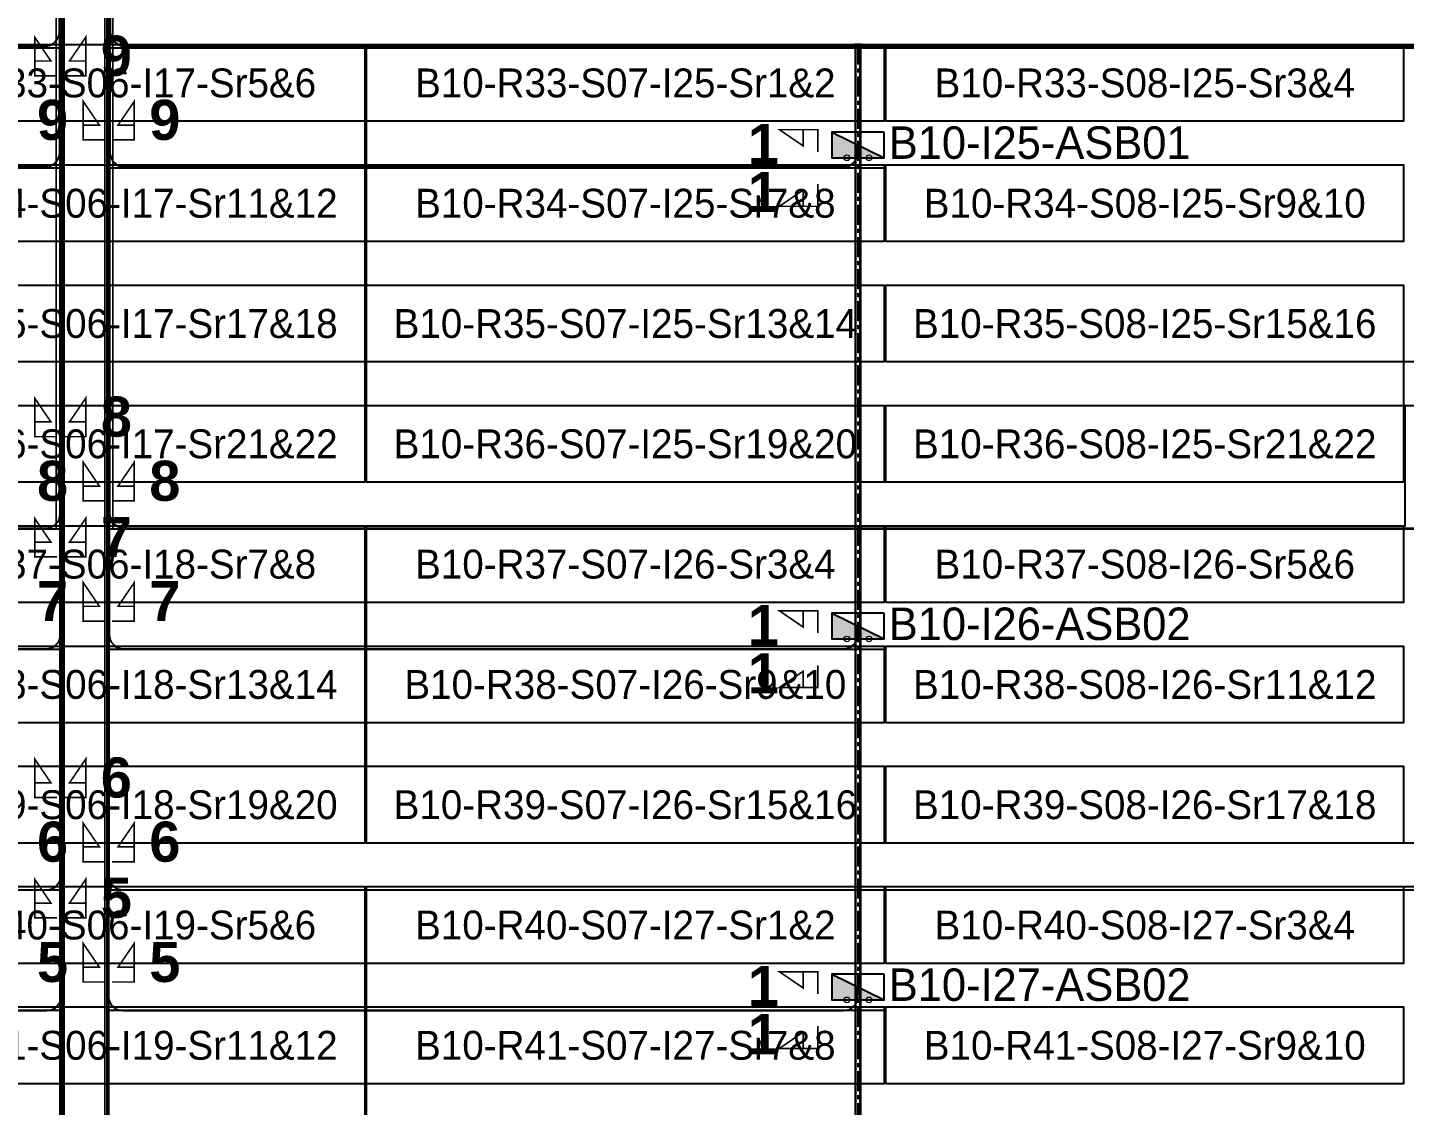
# Model space of a CAD drawing. Header units: metres. Extents: x 530797 to 531361, y 2674572 to 2674944.
# Drawn here: x 530970.4 to 531056.2, y 2674630.4 to 2674697.6 of the extents above; entities that cross this region are included whole.
import ezdxf
from ezdxf.enums import TextEntityAlignment as Align

# ---------------------------------------------------------------- set-up
doc = ezdxf.new("R2010")
doc.units = ezdxf.units.M
doc.linetypes.add('CENTER', pattern=[2, 1.25, -0.25, 0.25, -0.25])
for name, color, linetype in [('DC Trench BL-10', 40, 'Continuous'), ('E-Inverter Grouping', 2, 'Continuous'), ('Inverter Block-10', 7, 'Continuous'), ('LT Cable(AG) INV to LT Panel BL-10', 2, 'Continuous'), ('Messenger Wire Block-10 (Master Path)', 30, 'Continuous'), ('Messenger Wire Block-10 (MW Path)', 191, 'Continuous'), ('MMS Table Block-10', 8, 'Continuous'), ('Plan Line - DC BL-10', 40, 'Continuous'), ('Section Marking BL-10', 2, 'Continuous')]:
    doc.layers.add(name, color=color, linetype=linetype)
doc.layers.add('PILE', color=1, linetype='Continuous', lineweight=15)
doc.styles.add('BoldTextStyle', font='arialbd.ttf')
doc.styles.get("Standard").update_dxf_attribs({"font": 'Adani Regular.ttf'})

# ---------------------------------------------------------------- blocks, each defined once
blk = doc.blocks.new('MMS Table (32.292 x 4.788)')
at = {"color": 0}
blk.add_lwpolyline([(0, -0.002), (0, 4.786), (32.292, 4.786), (32.292, -0.002)], close=True, dxfattribs=at)
at = {"color": 7}
blk.add_attdef('ID1', text='', height=1.8, dxfattribs=at).set_placement((16.146, 2.392), align=Align.MIDDLE_CENTER)
blk = doc.blocks.new('Inverter Block')
h = blk.add_hatch(color=0)
h.dxf.hatch_style = 1
h.paths.add_polyline_path([(-1.456, 2.269), (-1.456, 0.846), (1.456, 0.846)])
at = {"color": 0}
blk.add_lwpolyline([(1.456, 2.269), (-1.456, 2.269), (-1.456, 0.846), (1.456, 0.846)], close=True, dxfattribs=at)
blk.add_lwpolyline([(-1.456, 2.269), (1.456, 0.846)], dxfattribs=at)
at = {"layer": 'PILE'}
for centre in [(-0.613, 0.846), (0.613, 0.846)]:
    blk.add_circle(centre, 0.156, dxfattribs=at)
at = {"color": 7}
blk.add_attdef('ID', (-1.456, 3.006), '', height=1.8, dxfattribs=at)

msp = doc.modelspace()

# ---------------------------------------------------------------- linework, layer by layer
at = {"layer": 'DC Trench BL-10', "color": 40, "const_width": 0.15}
msp.add_lwpolyline([(531022.29, 2674696.577), (531021.99, 2674696.577), (531021.99, 2674571.789), (531022.29, 2674571.789)], close=True, dxfattribs=at)
msp.add_lwpolyline([(531022.29, 2674696.577), (531021.99, 2674696.577), (531021.99, 2674571.789), (531022.29, 2674571.789)], close=True, dxfattribs=at)
at = {"layer": 'E-Inverter Grouping'}
for points in [[(530991.387, 2674669.291), (530926.703, 2674669.291), (530926.703, 2674676.791), (530894.311, 2674676.791), (530894.311, 2674696.575), (530991.387, 2674696.575)], [(531088.563, 2674696.575), (531088.563, 2674676.791), (531056.171, 2674676.791), (531056.171, 2674669.291), (530991.487, 2674669.291), (530991.487, 2674696.575)]]:
    msp.add_lwpolyline(points, close=True, dxfattribs=at)
at = {"layer": 'E-Inverter Grouping', "color": 3}
for points in [[(530991.387, 2674646.791), (530894.311, 2674646.791), (530894.311, 2674674.075), (530926.603, 2674674.075), (530926.603, 2674666.575), (530991.387, 2674666.575)], [(531088.563, 2674646.791), (530991.487, 2674646.791), (530991.487, 2674666.575), (531056.271, 2674666.575), (531056.271, 2674674.075), (531088.563, 2674674.075)], [(530991.387, 2674644.075), (530991.387, 2674624.291), (530926.603, 2674624.291), (530926.603, 2674616.791), (530894.311, 2674616.791), (530894.311, 2674644.075)], [(531088.563, 2674644.075), (531088.563, 2674624.291), (531023.779, 2674624.291), (531023.779, 2674616.791), (530991.487, 2674616.791), (530991.487, 2674644.075)]]:
    msp.add_lwpolyline(points, close=True, dxfattribs=at)
at = {"layer": 'LT Cable(AG) INV to LT Panel BL-10'}
for points in [[(530987.176, 2674724.227), (530981.47, 2674724.227, -0.111713), (530981.082, 2674724.314), (530979.348, 2674725.141, 0.042157), (530979.197, 2674725.154), (530973.166, 2674725.154, 0.414214), (530972.266, 2674724.254), (530972.266, 2674705.264, 0.021647), (530972.27, 2674705.186), (530972.313, 2674704.687, -0.021647), (530972.316, 2674704.61), (530972.316, 2674697.355, -0.414214), (530971.416, 2674696.455), (530864.458, 2674696.455, -0.414214), (530863.558, 2674697.355), (530863.558, 2674697.73)], [(530985.235, 2674724.177), (530981.463, 2674724.177, -0.11185), (530981.075, 2674724.264), (530979.343, 2674725.091, 0.042157), (530979.192, 2674725.104), (530973.216, 2674725.104, 0.414214), (530972.316, 2674724.204), (530972.316, 2674705.266, 0.021647), (530972.32, 2674705.188), (530972.363, 2674704.689, -0.021647), (530972.366, 2674704.612), (530972.366, 2674667.305, -0.414214), (530971.466, 2674666.405), (530864.458, 2674666.405, -0.414214), (530863.558, 2674667.305), (530863.558, 2674667.73)], [(530985.235, 2674724.127), (530981.456, 2674724.127, -0.111989), (530981.068, 2674724.215), (530979.339, 2674725.041, 0.042157), (530979.188, 2674725.054), (530973.266, 2674725.054, 0.414214), (530972.366, 2674724.154), (530972.366, 2674705.268, 0.021647), (530972.37, 2674705.19), (530972.413, 2674704.692, -0.021647), (530972.416, 2674704.614), (530972.416, 2674644.755, -0.414214), (530971.516, 2674643.855), (530864.458, 2674643.855, -0.414214), (530863.558, 2674644.755), (530863.558, 2674645.23)], [(530983.161, 2674724.077), (530981.45, 2674724.077, -0.112127), (530981.061, 2674724.165), (530979.335, 2674724.991, 0.042157), (530979.184, 2674725.004), (530973.316, 2674725.004, 0.414214), (530972.416, 2674724.104), (530972.416, 2674705.27, 0.021647), (530972.42, 2674705.192), (530972.463, 2674704.694, -0.021647), (530972.466, 2674704.616), (530972.466, 2674614.705, -0.414214), (530971.566, 2674613.805), (530864.458, 2674613.805, -0.414214), (530863.558, 2674614.705), (530863.558, 2674615.23)], [(530983.161, 2674724.002), (530981.44, 2674724.002, -0.112336), (530981.05, 2674724.09), (530979.329, 2674724.916, 0.042157), (530979.178, 2674724.929), (530973.391, 2674724.929, 0.414214), (530972.491, 2674724.029), (530972.491, 2674705.273, 0.021647), (530972.495, 2674705.196), (530972.538, 2674704.697, -0.021647), (530972.541, 2674704.619), (530972.541, 2674584.63, -0.414214), (530971.641, 2674583.73), (530864.458, 2674583.73, -0.414214), (530863.558, 2674584.63), (530863.558, 2674585.23)], [(530987.176, 2674724.202), (530981.466, 2674724.202, -0.111781), (530981.079, 2674724.289), (530979.345, 2674725.116, 0.042157), (530979.194, 2674725.129), (530973.191, 2674725.129, 0.414214), (530972.291, 2674724.229), (530972.291, 2674705.265, 0.021647), (530972.295, 2674705.187), (530972.338, 2674704.688, -0.021647), (530972.341, 2674704.611), (530972.341, 2674689.83, -0.414214), (530971.441, 2674688.93), (530961.634, 2674688.93, -0.414214), (530960.734, 2674689.83), (530960.734, 2674690.23)], [(530985.235, 2674724.152), (530981.46, 2674724.152, -0.111919), (530981.072, 2674724.24), (530979.341, 2674725.066, 0.042157), (530979.19, 2674725.079), (530973.241, 2674725.079, 0.414214), (530972.341, 2674724.179), (530972.341, 2674705.267, 0.021647), (530972.345, 2674705.189), (530972.388, 2674704.691, -0.021647), (530972.391, 2674704.613), (530972.391, 2674659.78, -0.414214), (530971.491, 2674658.88), (530961.634, 2674658.88, -0.414214), (530960.734, 2674659.78), (530960.734, 2674660.23)], [(530985.235, 2674724.102), (530981.453, 2674724.102, -0.112058), (530981.064, 2674724.19), (530979.337, 2674725.016, 0.042157), (530979.186, 2674725.029), (530973.291, 2674725.029, 0.414214), (530972.391, 2674724.129), (530972.391, 2674705.269, 0.021647), (530972.395, 2674705.191), (530972.438, 2674704.693, -0.021647), (530972.441, 2674704.615), (530972.441, 2674637.23, -0.414214), (530971.541, 2674636.33), (530961.634, 2674636.33, -0.414214), (530960.734, 2674637.23), (530960.734, 2674637.73)], [(530983.161, 2674724.052), (530981.446, 2674724.052, -0.112197), (530981.057, 2674724.14), (530979.333, 2674724.966, 0.042157), (530979.182, 2674724.979), (530973.341, 2674724.979, 0.414214), (530972.441, 2674724.079), (530972.441, 2674705.271, 0.021647), (530972.445, 2674705.193), (530972.488, 2674704.695, -0.021647), (530972.491, 2674704.617), (530972.491, 2674607.18, -0.414214), (530971.591, 2674606.28), (530961.634, 2674606.28, -0.414214), (530960.734, 2674607.18), (530960.734, 2674607.73)], [(530983.161, 2674724.027), (530981.443, 2674724.027, -0.112267), (530981.054, 2674724.115), (530979.331, 2674724.941, 0.042157), (530979.18, 2674724.954), (530973.366, 2674724.954, 0.414214), (530972.466, 2674724.054), (530972.466, 2674705.272, 0.021647), (530972.47, 2674705.194), (530972.513, 2674704.696, -0.021647), (530972.516, 2674704.618), (530972.516, 2674584.655, -0.414214), (530971.616, 2674583.755), (530961.634, 2674583.755, -0.414214), (530960.734, 2674584.655), (530960.734, 2674585.23)]]:
    msp.add_lwpolyline(points, format="xyb", dxfattribs=at)
at = {"layer": 'LT Cable(AG) INV to LT Panel BL-10', "color": 5}
for points in [[(530982.144, 2674723.68), (530980.55, 2674723.68, 0.078431), (530980.273, 2674723.636), (530979.382, 2674723.348, -0.078431), (530979.105, 2674723.304), (530975.966, 2674723.304, 0.414214), (530975.066, 2674722.404), (530975.066, 2674705.374, 0.093355), (530975.128, 2674705.046), (530975.23, 2674704.786, -0.093355), (530975.291, 2674704.459), (530975.291, 2674584.655, 0.414214), (530976.191, 2674583.755), (531021.241, 2674583.755, 0.414214), (531022.141, 2674584.655), (531022.141, 2674585.23)], [(530982.144, 2674723.655), (530980.554, 2674723.655, 0.078431), (530980.277, 2674723.611), (530979.386, 2674723.323, -0.078431), (530979.108, 2674723.279), (530975.991, 2674723.279, 0.414214), (530975.091, 2674722.379), (530975.091, 2674705.379, 0.093355), (530975.153, 2674705.051), (530975.255, 2674704.791, -0.093355), (530975.316, 2674704.463), (530975.316, 2674592.18, 0.414214), (530976.216, 2674591.28), (531118.417, 2674591.28, 0.414214), (531119.317, 2674592.18), (531119.317, 2674592.73)], [(530982.144, 2674723.63), (530980.558, 2674723.63, 0.078431), (530980.28, 2674723.586), (530979.39, 2674723.298, -0.078431), (530979.112, 2674723.254), (530976.016, 2674723.254, 0.414214), (530975.116, 2674722.354), (530975.116, 2674705.383, 0.093355), (530975.178, 2674705.056), (530975.28, 2674704.796, -0.093355), (530975.341, 2674704.468), (530975.341, 2674607.205, 0.414214), (530976.241, 2674606.305), (531021.241, 2674606.305, 0.414214), (531022.141, 2674607.205), (531022.141, 2674607.73)], [(530982.144, 2674723.605), (530980.562, 2674723.605, 0.078431), (530980.284, 2674723.561), (530979.394, 2674723.273, -0.078431), (530979.116, 2674723.229), (530976.041, 2674723.229, 0.414214), (530975.141, 2674722.329), (530975.141, 2674705.388, 0.093355), (530975.203, 2674705.061), (530975.305, 2674704.8, -0.093355), (530975.366, 2674704.473), (530975.366, 2674614.73, 0.414214), (530976.266, 2674613.83), (531118.417, 2674613.83, 0.414214), (531119.317, 2674614.73), (531119.317, 2674615.23)], [(530984.135, 2674723.58), (530980.566, 2674723.58, 0.078431), (530980.288, 2674723.536), (530979.397, 2674723.248, -0.078431), (530979.12, 2674723.204), (530976.066, 2674723.204, 0.414214), (530975.166, 2674722.304), (530975.166, 2674705.393, 0.093355), (530975.228, 2674705.065), (530975.33, 2674704.805, -0.093355), (530975.391, 2674704.478), (530975.391, 2674637.255, 0.414214), (530976.291, 2674636.355), (531021.241, 2674636.355, 0.414214), (531022.141, 2674637.255), (531022.141, 2674637.73)], [(530984.135, 2674723.555), (530980.57, 2674723.555, 0.078431), (530980.292, 2674723.511), (530979.401, 2674723.223, -0.078431), (530979.124, 2674723.179), (530976.091, 2674723.179, 0.414214), (530975.191, 2674722.279), (530975.191, 2674705.397, 0.093355), (530975.253, 2674705.07), (530975.355, 2674704.81, -0.093355), (530975.416, 2674704.482), (530975.416, 2674644.78, 0.414214), (530976.316, 2674643.88), (531118.417, 2674643.88, 0.414214), (531119.317, 2674644.78), (531119.317, 2674645.23)], [(530984.135, 2674723.53), (530980.573, 2674723.53, 0.078431), (530980.296, 2674723.486), (530979.405, 2674723.198, -0.078431), (530979.128, 2674723.154), (530976.116, 2674723.154, 0.414214), (530975.216, 2674722.254), (530975.216, 2674705.402, 0.093355), (530975.278, 2674705.075), (530975.38, 2674704.814, -0.093355), (530975.441, 2674704.487), (530975.441, 2674659.805, 0.414214), (530976.341, 2674658.905), (531021.241, 2674658.905, 0.414214), (531022.141, 2674659.805), (531022.141, 2674660.23)], [(530984.135, 2674723.505), (530980.577, 2674723.505, 0.078431), (530980.3, 2674723.461), (530979.409, 2674723.173, -0.078431), (530979.132, 2674723.129), (530976.141, 2674723.129, 0.414214), (530975.241, 2674722.229), (530975.241, 2674705.407, 0.093355), (530975.303, 2674705.079), (530975.405, 2674704.819, -0.093355), (530975.466, 2674704.492), (530975.466, 2674667.33, 0.414214), (530976.366, 2674666.43), (531118.417, 2674666.43, 0.414214), (531119.317, 2674667.33), (531119.317, 2674667.73)], [(530986.292, 2674723.48), (530980.581, 2674723.48, 0.078431), (530980.304, 2674723.436), (530979.413, 2674723.148, -0.078431), (530979.136, 2674723.104), (530976.166, 2674723.104, 0.414214), (530975.266, 2674722.204), (530975.266, 2674705.411, 0.093355), (530975.328, 2674705.084), (530975.43, 2674704.824, -0.093355), (530975.491, 2674704.496), (530975.491, 2674689.855, 0.414214), (530976.391, 2674688.955), (531021.241, 2674688.955, 0.414214), (531022.141, 2674689.855), (531022.141, 2674690.23)], [(530986.292, 2674723.455), (530980.585, 2674723.455, 0.078431), (530980.308, 2674723.411), (530979.417, 2674723.123, -0.078431), (530979.14, 2674723.079), (530976.191, 2674723.079, 0.414214), (530975.291, 2674722.179), (530975.291, 2674705.416, 0.093355), (530975.353, 2674705.089), (530975.455, 2674704.828, -0.093355), (530975.516, 2674704.501), (530975.516, 2674697.38, 0.414214), (530976.416, 2674696.48), (531118.417, 2674696.48, 0.414214), (531119.317, 2674697.38), (531119.317, 2674697.73)]]:
    msp.add_lwpolyline(points, format="xyb", dxfattribs=at)
at = {"layer": 'Messenger Wire Block-10 (Master Path)'}
for points in [[(530972.391, 2674583.88), (530972.391, 2674704.652)], [(530975.416, 2674583.88), (530975.416, 2674704.652)], [(530861.919, 2674696.38), (530972.391, 2674696.38)], [(530975.416, 2674696.38), (531120.955, 2674696.38)], [(530959.095, 2674688.88), (530972.391, 2674688.88)], [(530975.416, 2674688.88), (531023.779, 2674688.88)], [(530861.919, 2674666.38), (530972.391, 2674666.38)], [(530975.416, 2674666.38), (531120.955, 2674666.38)], [(530959.095, 2674658.88), (530972.391, 2674658.88)], [(530975.416, 2674658.88), (531023.779, 2674658.88)], [(530861.919, 2674643.88), (530972.391, 2674643.88)], [(530975.416, 2674643.88), (531120.955, 2674643.88)], [(530959.095, 2674636.38), (530972.391, 2674636.38)], [(530975.416, 2674636.38), (531023.779, 2674636.38)]]:
    msp.add_lwpolyline(points, dxfattribs=at)
at = {"layer": 'Messenger Wire Block-10 (MW Path)', "const_width": 0.1}
for points in [[(530972.141, 2674666.38), (530972.141, 2674704.652)], [(530972.641, 2674583.88), (530972.641, 2674704.652)], [(530975.166, 2674583.88), (530975.166, 2674704.652)], [(530975.666, 2674666.38), (530975.666, 2674704.652)], [(530861.919, 2674696.38), (530972.391, 2674696.38)], [(530975.416, 2674696.38), (531120.955, 2674696.38)], [(530959.095, 2674688.88), (530972.391, 2674688.88)], [(530975.416, 2674688.88), (531023.779, 2674688.88)], [(530861.919, 2674666.38), (530972.391, 2674666.38)], [(530975.416, 2674666.38), (531120.955, 2674666.38)], [(530959.095, 2674658.88), (530972.391, 2674658.88)], [(530975.416, 2674658.88), (531023.779, 2674658.88)], [(530861.919, 2674643.88), (530972.391, 2674643.88)], [(530975.416, 2674643.88), (531120.955, 2674643.88)], [(530959.095, 2674636.38), (530972.391, 2674636.38)], [(530975.416, 2674636.38), (531023.779, 2674636.38)]]:
    msp.add_lwpolyline(points, dxfattribs=at)
at = {"layer": 'Plan Line - DC BL-10', "color": 6, "linetype": 'CENTER'}
msp.add_lwpolyline([(531022.141, 2674696.577), (531022.141, 2674571.789)], dxfattribs=at)
at = {"layer": 'Section Marking BL-10', "color": 94, "lineweight": 35, "true_color": 0x00a500, "const_width": 0.1}
for points in [[(530972.191, 2674694.63), (530970.801, 2674694.63), (530970.801, 2674697.03), (530971.811, 2674695.55), (530970.801, 2674695.55)], [(530972.591, 2674694.63), (530973.981, 2674694.63), (530973.981, 2674697.03), (530972.971, 2674695.55), (530973.981, 2674695.55)], [(530975.216, 2674690.63), (530973.826, 2674690.63), (530973.826, 2674693.03), (530974.836, 2674691.55), (530973.826, 2674691.55)], [(530975.616, 2674690.63), (530977.006, 2674690.63), (530977.006, 2674693.03), (530975.996, 2674691.55), (530977.006, 2674691.55)], [(531019.641, 2674689.88), (531019.641, 2674691.27), (531017.241, 2674691.27), (531018.721, 2674690.26), (531018.721, 2674691.27)], [(531019.641, 2674687.88), (531019.641, 2674686.49), (531017.241, 2674686.49), (531018.721, 2674687.5), (531018.721, 2674686.49)], [(530972.191, 2674672.13), (530970.801, 2674672.13), (530970.801, 2674674.53), (530971.811, 2674673.05), (530970.801, 2674673.05)], [(530972.591, 2674672.13), (530973.981, 2674672.13), (530973.981, 2674674.53), (530972.971, 2674673.05), (530973.981, 2674673.05)], [(530975.216, 2674668.13), (530973.826, 2674668.13), (530973.826, 2674670.53), (530974.836, 2674669.05), (530973.826, 2674669.05)], [(530975.616, 2674668.13), (530977.006, 2674668.13), (530977.006, 2674670.53), (530975.996, 2674669.05), (530977.006, 2674669.05)], [(530972.191, 2674664.63), (530970.801, 2674664.63), (530970.801, 2674667.03), (530971.811, 2674665.55), (530970.801, 2674665.55)], [(530972.591, 2674664.63), (530973.981, 2674664.63), (530973.981, 2674667.03), (530972.971, 2674665.55), (530973.981, 2674665.55)], [(530975.216, 2674660.63), (530973.826, 2674660.63), (530973.826, 2674663.03), (530974.836, 2674661.55), (530973.826, 2674661.55)], [(530975.616, 2674660.63), (530977.006, 2674660.63), (530977.006, 2674663.03), (530975.996, 2674661.55), (530977.006, 2674661.55)], [(531019.641, 2674659.88), (531019.641, 2674661.27), (531017.241, 2674661.27), (531018.721, 2674660.26), (531018.721, 2674661.27)], [(531019.641, 2674657.88), (531019.641, 2674656.49), (531017.241, 2674656.49), (531018.721, 2674657.5), (531018.721, 2674656.49)], [(530972.191, 2674649.63), (530970.801, 2674649.63), (530970.801, 2674652.03), (530971.811, 2674650.55), (530970.801, 2674650.55)], [(530972.591, 2674649.63), (530973.981, 2674649.63), (530973.981, 2674652.03), (530972.971, 2674650.55), (530973.981, 2674650.55)], [(530975.216, 2674645.63), (530973.826, 2674645.63), (530973.826, 2674648.03), (530974.836, 2674646.55), (530973.826, 2674646.55)], [(530975.616, 2674645.63), (530977.006, 2674645.63), (530977.006, 2674648.03), (530975.996, 2674646.55), (530977.006, 2674646.55)], [(530972.191, 2674642.13), (530970.801, 2674642.13), (530970.801, 2674644.53), (530971.811, 2674643.05), (530970.801, 2674643.05)], [(530972.591, 2674642.13), (530973.981, 2674642.13), (530973.981, 2674644.53), (530972.971, 2674643.05), (530973.981, 2674643.05)], [(530975.216, 2674638.13), (530973.826, 2674638.13), (530973.826, 2674640.53), (530974.836, 2674639.05), (530973.826, 2674639.05)], [(530975.616, 2674638.13), (530977.006, 2674638.13), (530977.006, 2674640.53), (530975.996, 2674639.05), (530977.006, 2674639.05)], [(531019.641, 2674637.38), (531019.641, 2674638.77), (531017.241, 2674638.77), (531018.721, 2674637.76), (531018.721, 2674638.77)], [(531019.641, 2674635.38), (531019.641, 2674633.99), (531017.241, 2674633.99), (531018.721, 2674635), (531018.721, 2674633.99)]]:
    msp.add_lwpolyline(points, dxfattribs=at)

# ---------------------------------------------------------------- block references
at = {"layer": 'Inverter Block-10'}
ref = msp.add_blockref('Inverter Block', (531022.141, 2674688.565), dxfattribs=dict(at, xscale=1.124999999976148, yscale=1.124999999976148, zscale=1.124999999976148))
ref.add_attrib('ID', 'B10-I25-ASB01', (531024.064, 2674689.45), dxfattribs={"layer": '0', "color": 7, "height": 2.025})
ref = msp.add_blockref('Inverter Block', (531022.141, 2674658.565), dxfattribs=dict(at, xscale=1.124999999976148, yscale=1.124999999976148, zscale=1.124999999976148))
ref.add_attrib('ID', 'B10-I26-ASB02', (531024.064, 2674659.45), dxfattribs={"layer": '0', "color": 7, "height": 2.025})
ref = msp.add_blockref('Inverter Block', (531022.141, 2674636.065), dxfattribs=dict(at, xscale=1.124999999976148, yscale=1.124999999976148, zscale=1.124999999976148))
ref.add_attrib('ID', 'B10-I27-ASB02', (531024.064, 2674636.95), dxfattribs={"layer": '0', "color": 7, "height": 2.025})
at = {"layer": 'MMS Table Block-10'}
for p, values in [((530959.095, 2674691.791), {'ID1': 'B10-R33-S06-I17-Sr5&6'}), ((530991.487, 2674691.791), {'ID1': 'B10-R33-S07-I25-Sr1&2'}), ((531023.879, 2674691.791), {'ID1': 'B10-R33-S08-I25-Sr3&4'}), ((530959.095, 2674684.291), {'ID1': 'B10-R34-S06-I17-Sr11&12'}), ((530991.487, 2674684.291), {'ID1': 'B10-R34-S07-I25-Sr7&8'}), ((531023.879, 2674684.291), {'ID1': 'B10-R34-S08-I25-Sr9&10'}), ((530959.095, 2674676.791), {'ID1': 'B10-R35-S06-I17-Sr17&18'}), ((530991.487, 2674676.791), {'ID1': 'B10-R35-S07-I25-Sr13&14'}), ((531023.879, 2674676.791), {'ID1': 'B10-R35-S08-I25-Sr15&16'}), ((530959.095, 2674669.291), {'ID1': 'B10-R36-S06-I17-Sr21&22'}), ((530991.487, 2674669.291), {'ID1': 'B10-R36-S07-I25-Sr19&20'}), ((531023.879, 2674669.291), {'ID1': 'B10-R36-S08-I25-Sr21&22'}), ((530959.095, 2674661.791), {'ID1': 'B10-R37-S06-I18-Sr7&8'}), ((530991.487, 2674661.791), {'ID1': 'B10-R37-S07-I26-Sr3&4'}), ((531023.879, 2674661.791), {'ID1': 'B10-R37-S08-I26-Sr5&6'}), ((530959.095, 2674654.291), {'ID1': 'B10-R38-S06-I18-Sr13&14'}), ((530991.487, 2674654.291), {'ID1': 'B10-R38-S07-I26-Sr9&10'}), ((531023.879, 2674654.291), {'ID1': 'B10-R38-S08-I26-Sr11&12'}), ((530959.095, 2674646.791), {'ID1': 'B10-R39-S06-I18-Sr19&20'}), ((530991.487, 2674646.791), {'ID1': 'B10-R39-S07-I26-Sr15&16'}), ((531023.879, 2674646.791), {'ID1': 'B10-R39-S08-I26-Sr17&18'}), ((530959.095, 2674639.291), {'ID1': 'B10-R40-S06-I19-Sr5&6'}), ((530991.487, 2674639.291), {'ID1': 'B10-R40-S07-I27-Sr1&2'}), ((531023.879, 2674639.291), {'ID1': 'B10-R40-S08-I27-Sr3&4'}), ((530959.095, 2674631.791), {'ID1': 'B10-R41-S06-I19-Sr11&12'}), ((530991.487, 2674631.791), {'ID1': 'B10-R41-S07-I27-Sr7&8'}), ((531023.879, 2674631.791), {'ID1': 'B10-R41-S08-I27-Sr9&10'})]:
    msp.add_blockref('MMS Table (32.292 x 4.788)', p, dxfattribs=at).add_auto_attribs(values)

# ---------------------------------------------------------------- texts
at = {"layer": 'Section Marking BL-10', "color": 94, "true_color": 0x00a500, "style": 'BoldTextStyle'}
for s, p in [('9', (530975.891, 2674695.88)), ('9', (530971.916, 2674691.88)), ('9', (530978.916, 2674691.88)), ('1', (531016.241, 2674690.38)), ('1', (531016.241, 2674687.38)), ('8', (530975.891, 2674673.38)), ('8', (530971.916, 2674669.38)), ('8', (530978.916, 2674669.38)), ('7', (530975.891, 2674665.88)), ('7', (530971.916, 2674661.88)), ('7', (530978.916, 2674661.88)), ('1', (531016.241, 2674660.38)), ('1', (531016.241, 2674657.38)), ('6', (530975.891, 2674650.88)), ('6', (530971.916, 2674646.88)), ('6', (530978.916, 2674646.88)), ('5', (530975.891, 2674643.38)), ('5', (530971.916, 2674639.38)), ('5', (530978.916, 2674639.38)), ('1', (531016.241, 2674637.88)), ('1', (531016.241, 2674634.88))]:
    msp.add_text(s, height=2.5, dxfattribs=at).set_placement(p, align=Align.MIDDLE_CENTER)

doc.saveas('drawing.dxf')
